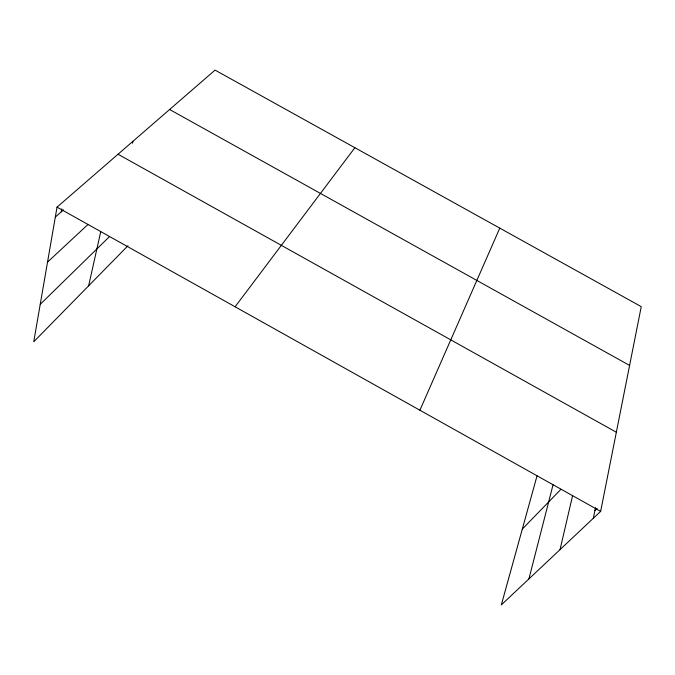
<?xml version="1.0" encoding="UTF-8"?>
<svg xmlns="http://www.w3.org/2000/svg" width="675" height="675" viewBox="0 0 675 675"><rect width="100%" height="100%" fill="white"/><g stroke="black" fill="none" stroke-linecap="round" stroke-linejoin="round"><path stroke-width="1.01" d="M537.038 475.841L501.331 604.893L600.649 511.38L641.25 306.652L215.055 70.107L57.037 207.132L33.75 341.769L127.929 245.776M61.273 211.832L61.805 208.862M593.317 518.29L595.493 507.651M88.636 285.82L100.744 231.66M560.056 549.61L572.619 495.501M132.494 143.21L132.941 141.311M528.913 578.922L553.061 484.76M419.909 410.223L499.778 228.133M235.086 306.788L354.873 147.707M522.307 529.09L560.984 489.248M40.222 304.341L109.553 236.537M594.903 510.519L597.097 508.444M47.528 262.119L88.13 224.345M55.325 217.063L63.475 209.9M169.619 109.502L629.598 365.42M118.041 154.238L616.351 432.236M57.037 207.132L600.649 511.38"/></g></svg>
